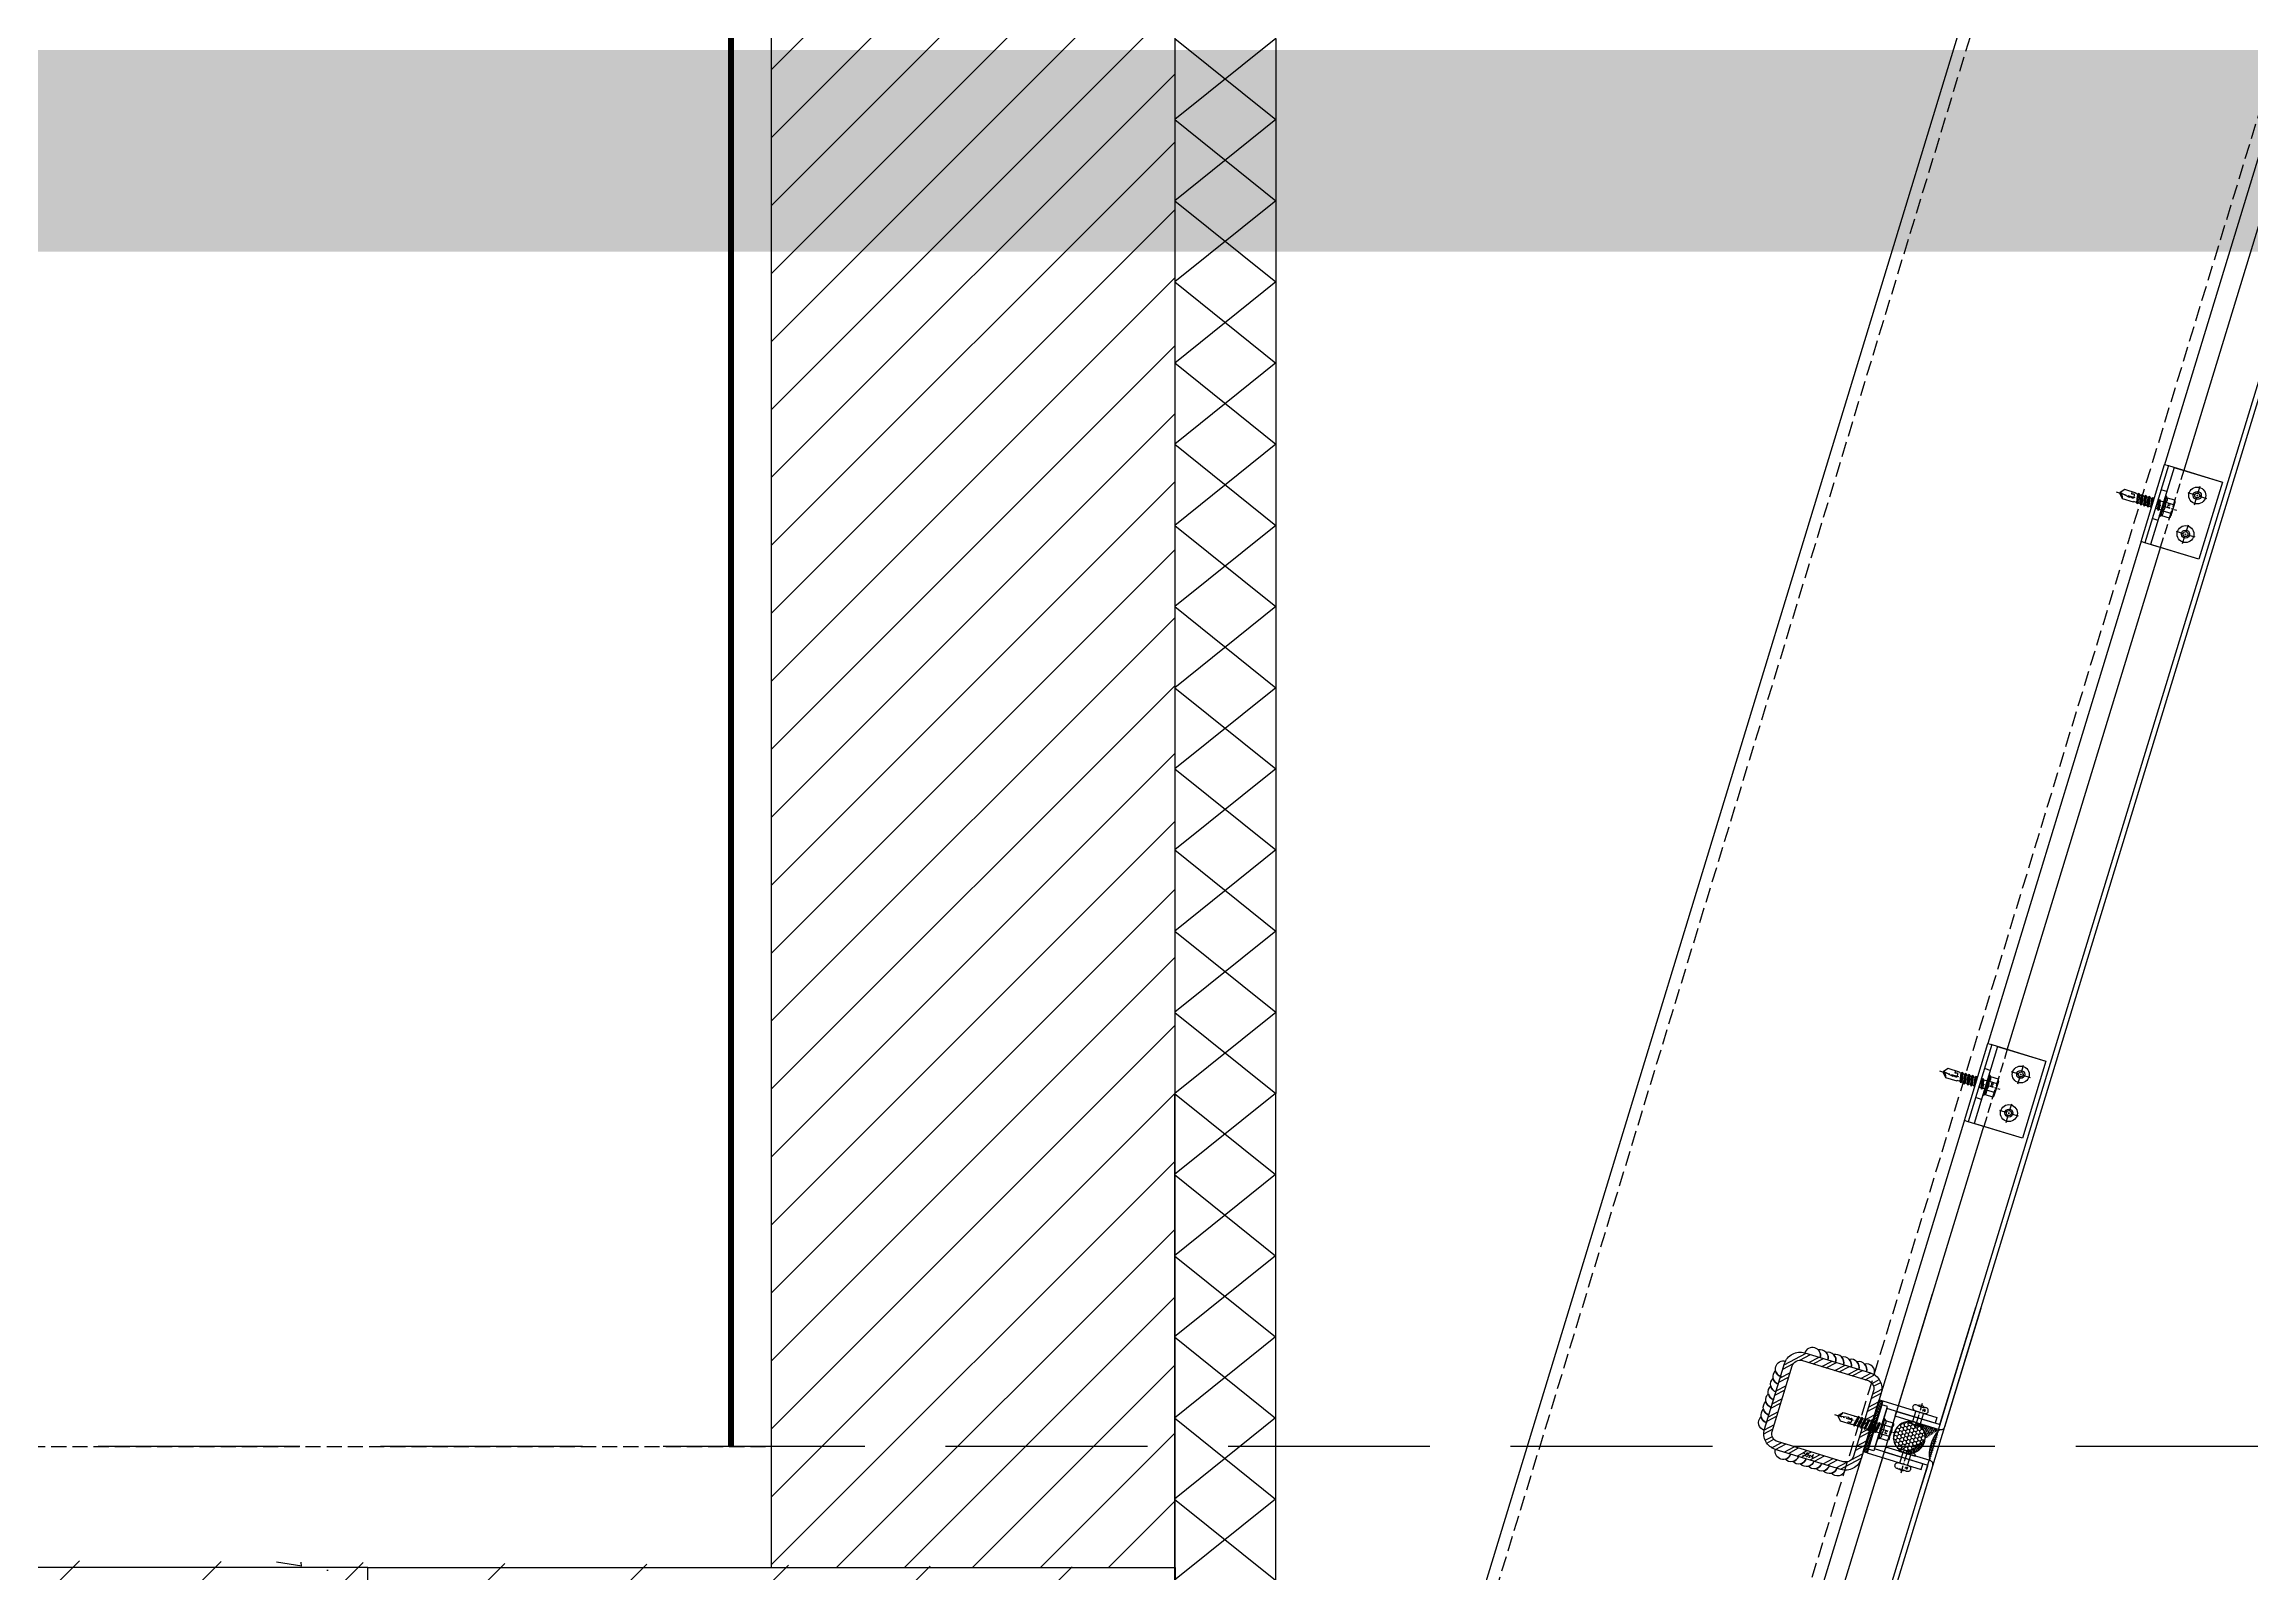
# Model space of a CAD drawing. Extents: x 220580 to 2027826, y -309201 to 71987.
# Drawn here: x 289531 to 290625, y -157843 to -157085 of the extents above; entities that cross this region are included whole.
import ezdxf
from ezdxf.enums import TextEntityAlignment as Align

# ---------------------------------------------------------------- set-up
doc = ezdxf.new("R2010")
doc.units = 0
for name, pattern in [('CENTER', [2, 1.25, -0.25, 0.25, -0.25]), ('DASH', [0.35, 0.25, -0.1]), ('ZN-CENTER', [2, 1.25, -0.25, 0.25, -0.25]), ('ZN-DASH', [0.35, 0.25, -0.1]), ('ZN-DOT', [0.25, 0, -0.25])]:
    doc.linetypes.add(name, pattern=pattern)
for name, color, linetype in [('!ZN1-填充-8', 8, 'Continuous'), ('!ZN2-WALL-5', 5, 'Continuous'), ('!ZN3-铝板幕墙-3', 3, 'Continuous'), ('!ZN4-辅助材料-1', 1, 'Continuous'), ('!ZN4-配件-11', 11, 'Continuous'), ('!ZN5-钢材投影-40', 40, 'Continuous'), ('!ZN5-钢材断面-2', 2, 'Continuous'), ('!ZN5-铝材投影-112', 112, 'Continuous'), ('!ZN6-层高线-8', 8, 'ZN-DOT'), ('!ZN6-虚线-8', 8, 'ZN-DASH'), ('3索引', 3, 'Continuous'), ('A-LIN-V', 9, 'Continuous'), ('DIM', 173, 'Continuous'), ('Fill', 8, 'Continuous'), ('S-SHAPE', 51, 'Continuous'), ('焊缝', 8, 'Continuous')]:
    doc.layers.add(name, color=color, linetype=linetype)
doc.layers.add('@ZN-型材编号（非打印层）', color=8, linetype='Continuous', plot=False)
doc.styles.add('DHTEXT-1', font='ROMANS.shx', dxfattribs={"width": 0.7, "bigfont": 'CHINESE.shx'})
doc.dimstyles.new('ZN3', dxfattribs={"dimscale": 3, "dimtxt": 2.5, "dimasz": 1.5, "dimexe": 1, "dimexo": 2, "dimgap": 0.9, "dimtad": 1, "dimdec": 0, "dimdsep": 46, "dimtxsty": 'DHTEXT-1', "dimblk": 'ARCHTICK', "dimcen": 2.5, "dimclrd": 173, "dimclre": 173, "dimclrt": 7, "dimazin": 2, "dimtfac": 1, "dimtix": 1, "dimtmove": 2, "dimatfit": 3, "dimfxl": 0, "dimarcsym": 0})

# ---------------------------------------------------------------- blocks, each defined once
blk = doc.blocks.new('$LinePat$保温板1')
at = {"color": 0}
for p, q in [((0, 0), (16, -20)), ((0, -20), (16, 0))]:
    blk.add_line(p, q, dxfattribs=at)
for points in [[(0, 0), (16, 0)], [(0, -20), (16, -20)]]:
    blk.add_lwpolyline(points)
blk = doc.blocks.new('铝板16mm胶缝')
at = {"layer": '!ZN1-填充-8'}
h = blk.add_hatch(dxfattribs=at)
h.set_pattern_fill('HONEY', color=256, scale=0.7, angle=-270, style=0)
h.set_pattern_definition([(90, (10097.3199, 185.0233), (-0.9623705, 1.666875), [1.11125, -2.2225]), (210, (10097.3199, 185.0233), (-0.962370845, -1.6668748), [1.11125, -2.2225]), (150, (10097.3199, 185.0233), (-1.924741345, 2e-07), [-2.2225, 1.11125])])
edge = h.paths.add_edge_path()
edge.add_ellipse((-8.5, 14.6), major_axis=(-8, 0), ratio=0.974793, start_angle=0, end_angle=360)
h = blk.add_hatch(dxfattribs=at)
h.set_pattern_fill('ANSI35', color=256, scale=0.5, angle=-270, style=0)
h.set_pattern_definition([(135, (0, 0), (-1.12253, -1.12253), []), (135, (0, 1.1225), (-1.12253, -1.12253), [1.984375, -0.396875, 0, -0.396875])])
edge = h.paths.add_edge_path()
edge.add_line((-0.5, 1.4), (-0.5, 14.6))
edge.add_line((-16.5, 1.4), (-16.5, 14.6))
edge.add_ellipse((-8.5, 14.6), major_axis=(-8, 0), ratio=0.974793, start_angle=0, end_angle=180)
edge.add_arc((-8.5, -14.4), 17.7, 63.1657, 116.8343)
at = {"layer": '!ZN4-辅助材料-1', "ltscale": 0.5}
blk.add_arc((-8.5, -14.4), 17.7, 63.1657, 116.8343, dxfattribs=at)
blk.add_ellipse((-8.5, 14.6), major_axis=(-8, 0), ratio=0.974793, dxfattribs=at)
at = {"layer": 'Defpoints', "ltscale": 0.5}
for p in [(-16.5, -0.6), (-8.5, -0.6), (-0.5, -0.6)]:
    blk.add_point(p, dxfattribs=at)
blk = doc.blocks.new('*U1824')
at = {"color": 0, "linetype": 'ZN-CENTER', "ltscale": 3}
blk.add_line((24, 0), (-7.3, 0), dxfattribs=at)
at = {"ltscale": 10}
for p, q in [((-5.4, -3.5), (-5.4, 3.5)), ((-1, 4.6), (-4.9, 4.6)), ((-1, 2.3), (-4.9, 2.3)), ((-0.6, -5.1), (-0.6, 5.1)), ((-0.2, 5.5), (0, 4.8)), ((0, -4.8), (0, 4.8)), ((0, 2.1), (14.3, 2.1)), ((1.4, 2.7), (2.2, -2.7)), ((3.2, 2.7), (4, -2.7)), ((5, 2.7), (5.8, -2.7)), ((6.8, 2.7), (7.6, -2.7)), ((8.6, 2.7), (9.4, -2.7)), ((10.4, 2.7), (11.2, -2.7)), ((12.2, 2.7), (13, -2.7)), ((-1, -2.3), (-4.9, -2.3)), ((-1, -4.6), (-4.9, -4.6)), ((-0.2, -5.5), (0, -4.8)), ((14.3, -2.1), (0, -2.1))]:
    blk.add_line(p, q, dxfattribs=at)
for points in [[(1.8, -2.1), (1, 2.1), (1.4, 2.7), (1.8, 2.1), (2.6, -2.1), (2.2, -2.7)], [(3.6, -2.1), (2.8, 2.1), (3.2, 2.7), (3.6, 2.1), (4.4, -2.1), (4, -2.7)], [(5.4, -2.1), (4.6, 2.1), (5, 2.7), (5.4, 2.1), (6.2, -2.1), (5.8, -2.7)], [(7.2, -2.1), (6.4, 2.1), (6.8, 2.7), (7.2, 2.1), (8, -2.1), (7.6, -2.7)], [(9, -2.1), (8.2, 2.1), (8.6, 2.7), (9, 2.1), (9.8, -2.1), (9.4, -2.7)], [(10.8, -2.1), (10, 2.1), (10.4, 2.7), (10.8, 2.1), (11.6, -2.1), (11.2, -2.7)], [(12.6, -2.1), (11.8, 2.1), (12.2, 2.7), (12.6, 2.1), (13.4, -2.1), (13, -2.7)]]:
    blk.add_lwpolyline(points, close=True, dxfattribs=at)
for points in [[(14.3, -2.1, -0.414214), (14.4, -2.2), (14.4, -2.3), (20.2, -2.3), (22, -0.3), (22, 0.3), (20.2, 2.3), (14.4, 2.3), (14.4, 2.2, -0.414214), (14.3, 2.1)], [(16.5, -2.3), (16.4, -1.2), (15.8, -1.5, -0.530462), (15, -1.2), (14.8, 0.1, -0.651316), (15.5, 0.5), (16, 0.2), (16.8, 0.7), (22, -0.3, -0.201226), (20.2, 2.3)]]:
    blk.add_lwpolyline(points, format="xyb", dxfattribs=at)
for centre, radius, start, end in [((-3.9, 3.5), 1.58, 133.1736, 226.8264), ((0.1, 0), 5.58, 155.5673, 204.4327), ((0.1, 3.5), 1.58, 133.1736, 226.8264), ((4.1, 0), 5.58, 155.5673, 204.4327), ((7.5, -2.9), 11.3, 132.4922, 138.6064), ((-3.9, -3.5), 1.58, 133.1736, 226.8264), ((0.1, -3.5), 1.58, 133.1736, 226.8264), ((7.5, 2.9), 11.3, 221.3936, 227.5078)]:
    blk.add_arc(centre, radius, start, end, dxfattribs=at)
at = {"layer": 'Defpoints', "color": 0, "ltscale": 10, "style": 'DHTEXT-1', "width": 0.7}
blk.add_text('5.5', height=1, rotation=90, dxfattribs=at).set_placement((-2.5, -0.9), align=Align.CENTER)
blk = doc.blocks.new('铝板连接件1(新规)')
at = {"layer": '!ZN1-填充-8'}
h = blk.add_hatch(dxfattribs=at)
h.set_pattern_fill('NET3', color=256, scale=0.4, angle=180, style=0)
h.set_pattern_definition([(180, (18968.597, 39999.0891), (-1e-15, -1.27), []), (240, (18968.597, 39999.0891), (1.099852263, -0.635), []), (300, (18968.597, 39999.0891), (1.099852263, 0.635), [])])
h.paths.add_polyline_path([(-13.5, 2), (-13.5, 0), (13.5, 0), (13.5, 2)])
at = {"layer": '!ZN4-辅助材料-1', "ltscale": 5}
blk.add_lwpolyline([(-13.5, 2), (-13.5, 0), (13.5, 0), (13.5, 2)], close=True, dxfattribs=at)
at = {"layer": '!ZN5-铝材投影-112'}
for points in [[(11.5, 2), (-13.5, 2), (-13.5, 30), (-10.5, 30), (-10.5, 5), (11.5, 5)], [(-11.5, 2), (13.5, 2), (13.5, 30), (10.5, 30), (10.5, 5), (-11.5, 5)]]:
    blk.add_lwpolyline(points, close=True, dxfattribs=at)
at = {"layer": '!ZN4-配件-11', "color": 1, "rotation": 270}
blk.add_blockref('*U1824', (0, 5), dxfattribs=at)
blk = doc.blocks.new('*U1825')
at = {"color": 0, "linetype": 'CENTER', "ltscale": 3}
blk.add_line((10, 0), (-2.5, 0), dxfattribs=at)
at = {"linetype": 'ByBlock', "lineweight": -2, "ltscale": 10}
for p, q in [((-1.2, -3), (-1.2, 3)), ((0, 4.2), (0, -4.2)), ((5.5, 2), (0, 2)), ((5.5, 2.5), (5.5, -2.5)), ((5.5, -2), (0, -2))]:
    blk.add_line(p, q, dxfattribs=at)
for centre, radius, start, end in [((4.4, 0), 5.96, 160.395, 199.605), ((0, 3), 1.2, 90, 180), ((7, 2.5), 1.5, 348.448, 180), ((16.2, 0), 8, 164.3308, 195.6692), ((6.2, 0), 2.67, 323.2266, 36.7843), ((0, -3), 1.2, 180, 270), ((7, -2.5), 1.5, 180, 11.552)]:
    blk.add_arc(centre, radius, start, end, dxfattribs=at)
at = {"layer": 'Defpoints', "color": 0, "ltscale": 10, "style": 'DHTEXT-1', "width": 0.7}
blk.add_text('D4', height=1, rotation=90, dxfattribs=at).set_placement((7.4, -1.8), align=Align.CENTER)
blk = doc.blocks.new('*U1710')
at = {"layer": '!ZN3-铝板幕墙-3'}
for p, q in [((-13.5, -5), (-71.4, -5)), ((13.5, -5), (23.6, -5))]:
    blk.add_line(p, q, dxfattribs=at)
for points in [[(-71.4, -30), (-10, -30, 0.414214), (-8, -28), (-8, -5), (-10.5, -5), (-10.5, -27, -0.414214), (-11, -27.5), (-71.4, -27.5)], [(23.6, -30), (10, -30, -0.414214), (8, -28), (8, -5), (10.5, -5), (10.5, -27, 0.414214), (11, -27.5), (23.6, -27.5)]]:
    blk.add_lwpolyline(points, format="xyb", dxfattribs=at)
at = {"layer": '!ZN4-辅助材料-1'}
blk.add_blockref('铝板16mm胶缝', (8.5, -29.4), dxfattribs=at)
at = {"layer": '!ZN4-配件-11', "rotation": 180}
blk.add_blockref('铝板连接件1(新规)', (0, 5), dxfattribs=at)
at = {"layer": '!ZN4-配件-11', "color": 1, "xscale": -1}
blk.add_blockref('*U1825', (-8, -16), dxfattribs=at)
at = {"layer": '!ZN4-配件-11', "color": 1}
blk.add_blockref('*U1825', (8, -16), dxfattribs=at)
blk = doc.blocks.new('*U2097')
at = {"color": 0, "linetype": 'CENTER', "ltscale": 3}
for p, q in [((4.9, 0), (-4.9, 0)), ((0, 4.9), (0, -4.9))]:
    blk.add_line(p, q, dxfattribs=at)
at = {"linetype": 'ByBlock', "ltscale": 10}
for radius in [4.2, 2, 1.23]:
    blk.add_circle((0, 0), radius, dxfattribs=at)
blk = doc.blocks.new('*U1915')
at = {"ltscale": 0.125}
blk.add_wipeout([(-20, -30), (20, -30), (20, -5), (-20, -5)], dxfattribs=at).dxf.layer = '!ZN6-虚线-8'
at = {"layer": '!ZN1-填充-8'}
h = blk.add_hatch(dxfattribs=at)
h.set_pattern_fill('NET3', color=256, scale=0.75, angle=180, style=0)
h.set_pattern_definition([(180, (-1731.706, 294.7402), (-3e-16, -2.38125), []), (240, (-1731.706, 294.7402), (2.062223, -1.190625), []), (300, (-1731.706, 294.7402), (2.062223, 1.190625), [])])
h.paths.add_polyline_path([(20, 0), (-20, 0), (-20, -2), (20, -2)])
at = {"layer": '!ZN5-铝材投影-112'}
blk.add_lwpolyline([(20, -2), (-20, -2), (-20, -30), (20, -30)], close=True, dxfattribs=at)
at = {"layer": '!ZN6-虚线-8', "color": 8, "linetype": 'ZN-DASH', "ltscale": 20}
blk.add_line((-20, -10), (20, -10), dxfattribs=at)
at = {"layer": '!ZN6-虚线-8', "linetype": 'ZN-DASH', "ltscale": 10}
for p, q in [((-7.5, -5), (-7.5, -2)), ((7.5, -5), (7.5, -2))]:
    blk.add_line(p, q, dxfattribs=at)
at = {"layer": '!ZN4-配件-11', "color": 1, "xscale": -1, "rotation": 270}
for name, p in [('*U1824', (0, -5)), ('*U2097', (-10, -20)), ('*U2097', (10, -20))]:
    blk.add_blockref(name, p, dxfattribs=at)
at = {"ltscale": 0.25}
blk.add_wipeout([(20, 0), (20, -2), (-20, -2), (-20, 0)], dxfattribs=at).dxf.layer = '!ZN4-辅助材料-1'
at = {"layer": '!ZN4-辅助材料-1'}
blk.add_lwpolyline([(20, 0), (-20, 0), (-20, -2), (20, -2)], close=True, dxfattribs=at)
at = {"layer": '!ZN5-铝材投影-112', "ltscale": 0.25}
blk.add_line((-20, -5), (20, -5), dxfattribs=at)
blk = doc.blocks.new('方管钢50x4')
at = {"layer": 'Fill'}
h = blk.add_hatch(dxfattribs=at)
h.set_pattern_fill('ANSI32', color=8, scale=0.5, style=0)
h.set_pattern_definition([(45, (-2819.7443, -883.732), (-3.367596, 3.367596), []), (45, (-2817.499, -883.732), (-3.367596, 3.367596), [])])
edge = h.paths.add_edge_path(flags=16)
edge.add_line((-17, 21), (17, 21))
edge.add_arc((17, 17), 4, 0, 90, ccw=False)
edge.add_line((21, 17), (21, -17))
edge.add_arc((17, -17), 4, 270, 360, ccw=False)
edge.add_line((17, -21), (-17, -21))
edge.add_arc((-17, -17), 4, 180, 270, ccw=False)
edge.add_line((-21, -17), (-21, 17))
edge.add_arc((-17, 17), 4, 90, 180, ccw=False)
edge = h.paths.add_edge_path()
edge.add_line((-17, 25), (17, 25))
edge.add_arc((17, 17), 8, 0, 90, ccw=False)
edge.add_line((25, 17), (25, -17))
edge.add_arc((17, -17), 8, 270, 360, ccw=False)
edge.add_line((17, -25), (-17, -25))
edge.add_arc((-17, -17), 8, 180, 270, ccw=False)
edge.add_line((-25, -17), (-25, 17))
edge.add_arc((-17, 17), 8, 90, 180, ccw=False)
for points in [[(-17, 25), (17, 25, -0.414214), (25, 17), (25, -17, -0.414214), (17, -25), (-17, -25, -0.414214), (-25, -17), (-25, 17, -0.414214)], [(-17, 21), (17, 21, -0.414214), (21, 17), (21, -17, -0.414214), (17, -21), (-17, -21, -0.414214), (-21, -17), (-21, 17, -0.414214)]]:
    blk.add_lwpolyline(points, format="xyb", close=True)
at = {"layer": '@ZN-型材编号（非打印层）', "style": 'DHTEXT-1', "width": 0.7}
blk.add_text('50x4', height=2, dxfattribs=at).set_placement((-0.5, -23), align=Align.MIDDLE_CENTER)
blk = doc.blocks.new('*U2003')
at = {"layer": '!ZN5-钢材断面-2'}
blk.add_blockref('方管钢50x4', (0, 0), dxfattribs=at)
blk = doc.blocks.new('20250825140909')
at = {"layer": '!ZN1-填充-8'}
h = blk.add_hatch(dxfattribs=at)
h.set_pattern_fill('ANSI31', color=256, scale=15, style=0)
h.set_pattern_definition([(45, (-10180.926, 7120.73), (-16.83798, 16.83798), [])])
h.paths.add_polyline_path([(-1900, 11796.9), (-1900, 7440), (-1700, 7440), (-1700, 11796.9)])
at = {"layer": '!ZN1-填充-8', "ltscale": 20}
h = blk.add_hatch(dxfattribs=at)
h.set_pattern_fill('钢筋混凝土', color=256, scale=20)
h.set_pattern_definition([(45, (59817.96, 68234.193), (-35.35534, 35.35534), []), (50, (59817.96, 68234.19), (143.45204, -12.55043), [15, -165]), (355, (59817.96, 68234.2), (-27.75027, 150.43843), [12, -132]), (100.4514, (59829.92, 68233.15), (115.70188, 137.8879), [12.74804, -140.22842]), (46.1842, (59817.96, 68274.2), (213.4482, -33.1038), [22.5, -247.5]), (96.6356, (59835.75, 68271.43), (186.93254, 194.82357), [19.12206, -210.3426]), (351.1842, (59817.96, 68274.2), (186.9324, 194.8237), [18, -198]), (21, (59837.96, 68264.19), (119.38141, -80.52378), [15, -165]), (326, (59837.96, 68264.2), (48.66307, 145.03), [12, -132]), (71.4514, (59847.91, 68257.48), (168.04453, 64.5061), [12.74804, -140.22842]), (37.5, (59817.96, 68234.193), (2.43197, 66.57877), [0, -130.4, 0, -134, 0, -132.5]), (7.5, (59817.96, 68234.19), (52.61391, 78.88234), [0, -76.4, 0, -127.4, 0, -50.5]), (327.5, (59773.36, 68234.193), (106.764487, -4.510974), [0, -50, 0, -156, 0, -207]), (317.5, (59753.36, 68234.19), (116.63723, 20.021), [0, -65, 0, -103.6, 0, -147])])
h.paths.add_polyline_path([(-2500, 6740), (-2500, 5000), (-2200.1, 5000), (-2200, 6740), (-2100, 6740), (-2100, 7190), (-1700, 7190), (-1700, 7440), (-2500, 7445)])
at = {"layer": '!ZN2-WALL-5'}
for p, q in [((-1900, 7440), (-1900, 11800)), ((-1700, 7440), (-1700, 11800))]:
    blk.add_line(p, q, dxfattribs=at)
at = {"layer": '!ZN3-铝板幕墙-3'}
for points in [[(-2243.1, 4975), (-2118.5, 4975), (770.5, 14439)], [(-2096, 4971.6), (794, 14439)], [(-2093.5, 4971.3), (796.6, 14439)]]:
    blk.add_lwpolyline(points, dxfattribs=at)
at = {"layer": '!ZN5-钢材投影-40'}
for p, q in [((-1534.8, 6921.3), (767.5, 14463.3)), ((-1687.9, 6968), (597.6, 14454.8))]:
    blk.add_line(p, q, dxfattribs=at)
at = {"layer": '!ZN6-虚线-8', "ltscale": 30}
for p, q in [((-1540.6, 6923), (761.1, 14463)), ((-1682.1, 6966.3), (604, 14455.2))]:
    blk.add_line(p, q, dxfattribs=at)
at = {"color": 4, "linetype": 'ZN-DASH', "ltscale": 30}
blk.add_line((-3926.4, 7500), (-1900, 7500), dxfattribs=at)
at = {"color": 4, "linetype": 'ZN-DASH', "ltscale": 30, "const_width": 3}
blk.add_lwpolyline([(-3926.4, 12330), (-2020, 12330), (-2020, 11780), (-1920, 11780), (-1920, 7500)], dxfattribs=at)
at = {"layer": 'S-SHAPE'}
for p, q in [((-2100, 7440), (-2500, 7440)), ((-2100, 6740), (-2100, 7440))]:
    blk.add_line(p, q, dxfattribs=at)
blk.add_lwpolyline([(-2100, 7440), (-1700, 7440), (-1700, 7190), (-2100, 7190)], dxfattribs=at)
at = {"layer": '焊缝', "ltscale": 30}
for points in [[(-1353.5, 7535.7, 0.57735), (-1358.3, 7540.8, -0.267949), (-1357.4, 7536.9, 0.57735), (-1362.1, 7542, -0.267949), (-1361.2, 7538.1, 0.57735), (-1365.9, 7543.1, -0.267949), (-1365, 7539.2, 0.57735), (-1369.7, 7544.3, -0.267949), (-1368.8, 7540.4, 0.57735), (-1373.6, 7545.5, -0.267949), (-1372.7, 7541.6, 0.57735), (-1377.4, 7546.6, -0.267949), (-1376.5, 7542.7, 0.57735), (-1381.2, 7547.8, -0.267949), (-1380.3, 7543.9, 1), (-1388, 7546.2, 1)], [(-1408, 7507.9, -0.57735), (-1409.6, 7514.6, 0.267949), (-1406.8, 7511.7, -0.57735), (-1408.4, 7518.4, 0.267949), (-1405.7, 7515.5, -0.57735), (-1407.2, 7522.3, 0.267949), (-1404.5, 7519.3, -0.57735), (-1406, 7526.1, 0.267949), (-1403.3, 7523.1, -0.57735), (-1404.8, 7529.9, 0.267949), (-1402.1, 7527, -0.57735), (-1403.6, 7533.7, 0.267949), (-1400.9, 7530.8, -0.57735), (-1402.4, 7537.5, 0.267949), (-1399.7, 7534.6, -1), (-1397.4, 7542.2, -1)], [(-1368, 7488.2, -0.57735), (-1374.8, 7486.7, 0.267949), (-1371.9, 7489.4, -0.57735), (-1378.6, 7487.8, 0.267949), (-1375.7, 7490.6, -0.57735), (-1382.4, 7489, 0.267949), (-1379.5, 7491.7, -0.57735), (-1386.3, 7490.2, 0.267949), (-1383.3, 7492.9, -0.57735), (-1390.1, 7491.3, 0.267949), (-1387.2, 7494.1, -0.57735), (-1393.9, 7492.5, 0.267949), (-1391, 7495.2, -0.57735), (-1397.7, 7493.7, 0.267949), (-1394.8, 7496.4, -1), (-1402.5, 7498.7, -1)]]:
    blk.add_lwpolyline(points, format="xyb", dxfattribs=at)
at = {"layer": '!ZN4-配件-11', "rotation": 343.0245005943809}
blk.add_blockref('*U2003', (-1379, 7517.5), dxfattribs=at)
at = {"xscale": -1, "rotation": 73.02450059435307}
blk.add_blockref('*U1710', (-1350.3, 7508.8), dxfattribs=at)
at = {"layer": 'A-LIN-V', "xscale": -2.51339285926087, "yscale": 2.5, "zscale": 2.5, "rotation": 89.9976413807449}
for p in [(-1700.1, 8197.7), (-1700.1, 8157.5), (-1700.1, 8117.3), (-1700.1, 8077.1), (-1700.1, 8036.9), (-1700.1, 7996.6), (-1700.1, 7956.4), (-1700.1, 7916.2), (-1700.1, 7876), (-1700.1, 7835.8), (-1700.1, 7795.6), (-1700.1, 7755.4), (-1700.1, 7715.1), (-1700.2, 7674.9), (-1700.2, 7634.7), (-1700.2, 7594.5), (-1700.2, 7554.3), (-1700.2, 7514.1), (-1700.2, 7473.9)]:
    blk.add_blockref('$LinePat$保温板1', p, dxfattribs=at)
at = {"xscale": -1, "rotation": 73.02450059439599}
for p in [(-1215.5, 7967.5), (-1303, 7680.6)]:
    blk.add_blockref('*U1915', p, dxfattribs=at)
blk = doc.blocks.new('_ArchTick')
at = {"color": 0, "linetype": 'ByBlock', "const_width": 0.4}
blk.add_lwpolyline([(-0.5, -0.5), (0.5, 0.5)], dxfattribs=at)
blk = doc.blocks.new('*D545')
at = {"layer": 'Defpoints', "color": 0, "ltscale": 30, "transparency": 16777216}
for p in [(291538.5, -154279.4), (290470.1, -157779.4), (291258.2, -158019.9)]:
    blk.add_point(p, dxfattribs=at)
at = {"layer": 'DIM', "color": 173, "linetype": 'ByBlock', "lineweight": -2, "ltscale": 30, "transparency": 16777216}
for p, q in [((291921.1, -154396.1), (292518, -154578.3)), ((292326.7, -154519.9), (291258.2, -158019.9)), ((290852.7, -157896.1), (291449.5, -158078.3))]:
    blk.add_line(p, q, dxfattribs=at)
at = {"layer": 'DIM', "color": 173, "lineweight": -2, "ltscale": 30, "transparency": 16777216, "xscale": 300, "yscale": 300, "zscale": 300}
for p, rotation in [((292326.7, -154519.9), 73.02450059439671), ((291258.2, -158019.9), 253.0245005943967)]:
    blk.add_blockref('_ArchTick', p, dxfattribs=dict(at, rotation=rotation))
at = {"layer": 'DIM', "color": 7, "ltscale": 30, "transparency": 16777216, "insert": (291381.2, -156144.4), "char_height": 500, "attachment_point": 5, "rotation": 73.0245, "style": 'DHTEXT-1'}
blk.add_mtext('3659', dxfattribs=at)
blk = doc.blocks.new('*D547')
at = {"layer": 'Defpoints', "color": 0, "ltscale": 30, "transparency": 16777216}
for p in [(290470.1, -157779.4), (291258.2, -158020.1), (289689.1, -160335.6)]:
    blk.add_point(p, dxfattribs=at)
at = {"layer": 'DIM', "color": 173, "linetype": 'ByBlock', "lineweight": -2, "ltscale": 30, "transparency": 16777216}
for p, q in [((290852.7, -157896.2), (291449.5, -158078.6)), ((290477.2, -160576.4), (291258.2, -158020.1)), ((290071.7, -160452.5), (290668.5, -160634.8))]:
    blk.add_line(p, q, dxfattribs=at)
at = {"layer": 'DIM', "color": 173, "lineweight": -2, "ltscale": 30, "transparency": 16777216, "xscale": 300, "yscale": 300, "zscale": 300}
for p, rotation in [((291258.2, -158020.1), 73.01089697706628), ((290477.2, -160576.4), 253.0108969770663)]:
    blk.add_blockref('_ArchTick', p, dxfattribs=dict(at, rotation=rotation))
at = {"layer": 'DIM', "color": 7, "ltscale": 30, "transparency": 16777216, "insert": (290456.5, -159172.6), "char_height": 500, "attachment_point": 5, "rotation": 73.0109, "style": 'DHTEXT-1'}
blk.add_mtext('2673', dxfattribs=at)

msp = doc.modelspace()

# ---------------------------------------------------------------- linework, layer by layer
at = {"layer": '3索引', "linetype": 'DASH', "ltscale": 1000, "const_width": 100}
msp.add_lwpolyline([(289213.8, -157137.4), (290716, -157137.4, -0.414214), (290916, -157337.4), (290916, -158606.6, -0.414214), (290716, -158806.6), (289213.8, -158806.6, -0.414214), (289013.8, -158606.6), (289013.8, -157337.4, -0.414214)], format="xyb", close=True, dxfattribs=at)

# ---------------------------------------------------------------- next in the draw order: block references
at = {"ltscale": 1000}
msp.add_blockref('20250825140909', (291791.7, -165279.4), dxfattribs=at)

# ---------------------------------------------------------------- next in the draw order: linework, layer by layer
at = {"layer": '!ZN6-层高线-8', "linetype": 'DASH', "ltscale": 400}
msp.add_line((297358, -157779.4), (286319.6, -157779.4), dxfattribs=at)

# ---------------------------------------------------------------- next in the draw order: dimensions: what is measured, and where the dimension line sits
at = {"layer": 'DIM', "ltscale": 30}
for p1, distance, picture, middle in [((291538.5, -154279.4), 824, '*D545', (291381.2, -156144.4)), ((289689.1, -160335.6), -824, '*D547', (290456.5, -159172.6))]:
    dim = msp.add_aligned_dim(p1=p1, p2=(290470.1, -157779.4), distance=distance, dimstyle='ZN3', override={"dimscale": 200}, dxfattribs=at)
    dim.commit()
    dim.dimension.update_dxf_attribs({"geometry": picture, "text_midpoint": middle})

doc.saveas('drawing.dxf')
